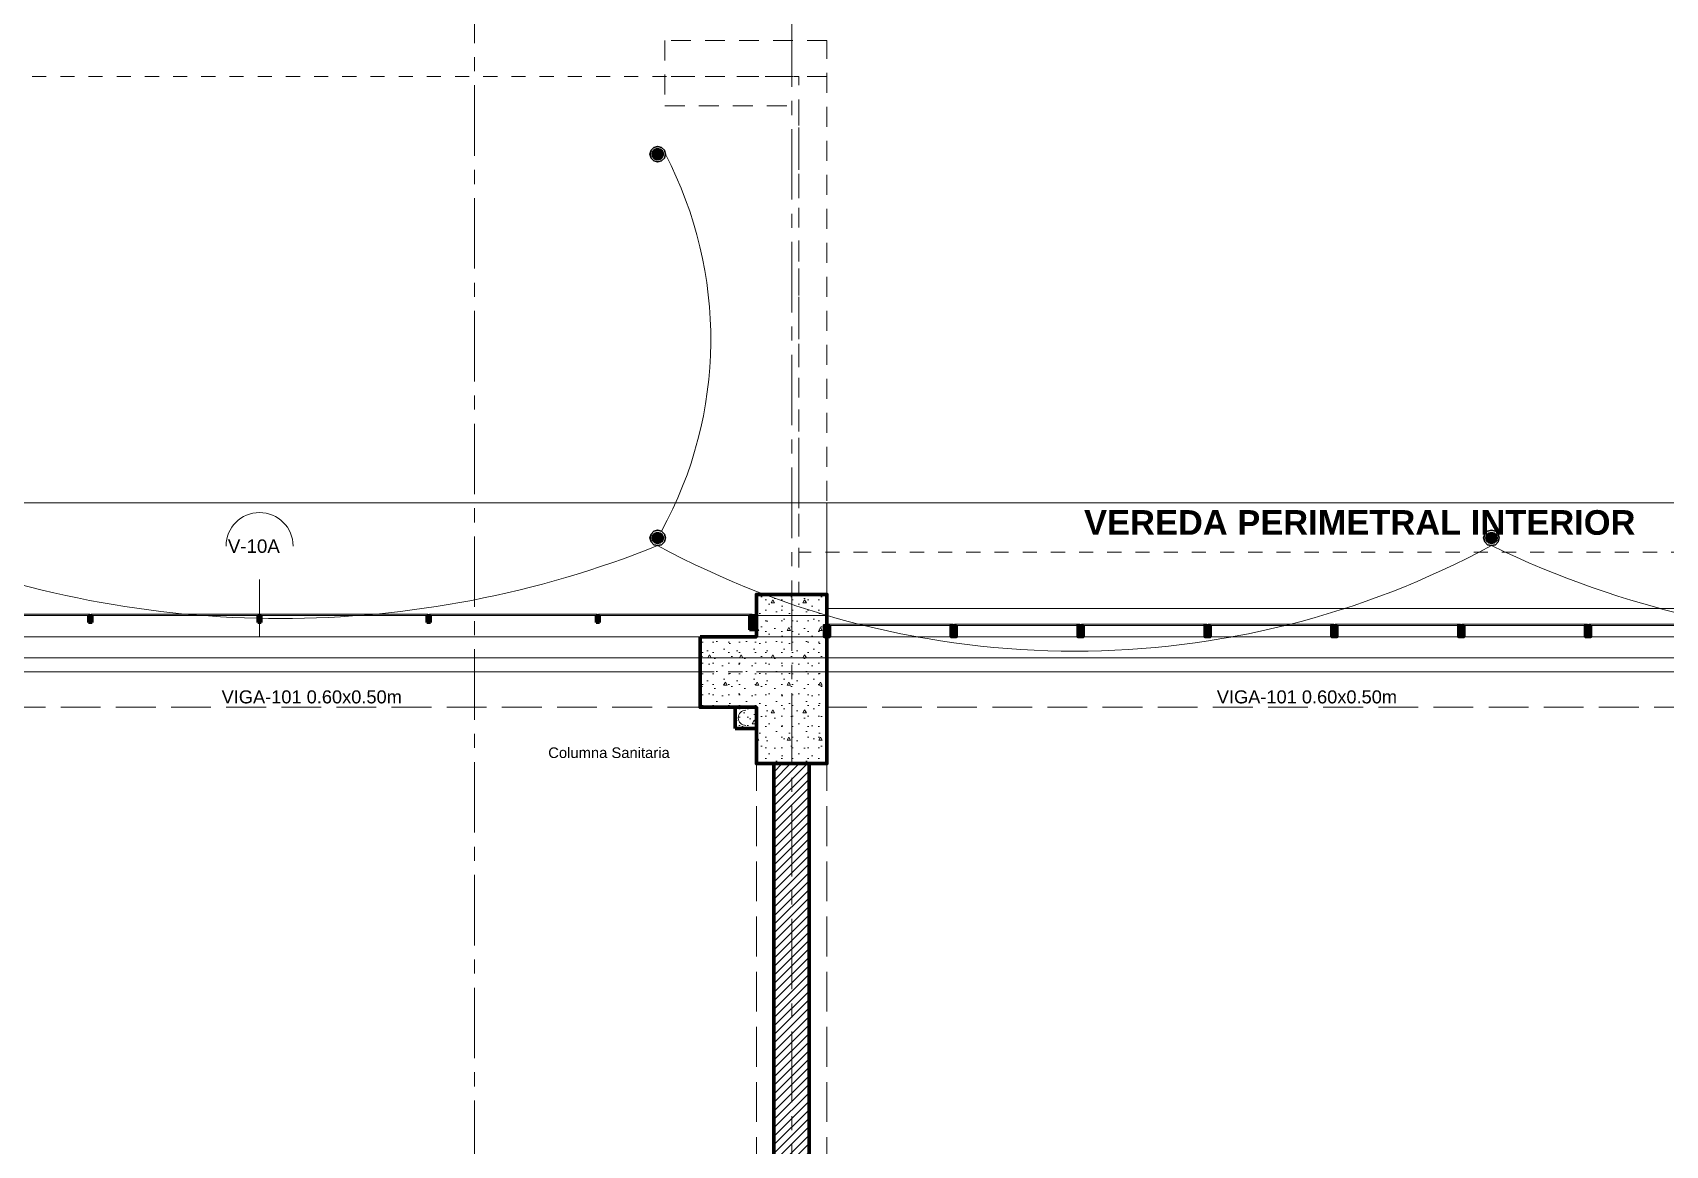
# Model space of a CAD drawing. Header units: inches. Extents: x 2704.1 to 2801.6, y 2415.6 to 2497.
# Drawn here: x 2730.79 to 2742.37, y 2461.68 to 2469.57 of the extents above; entities that cross this region are included whole.
import ezdxf
from ezdxf.lldxf.tags import DXFTag

# ---------------------------------------------------------------- set-up
doc = ezdxf.new("R2010")
doc.units = ezdxf.units.IN
doc.set_wipeout_variables(frame=1)
for name, pattern in [('Hidden Line', [0.391222, 0.282222, -0.109]), ('Línea Oculta', [0.195611, 0.141111, -0.0545]), ('Punto & Raya', [0.65, 0.5, -0.075, 0, -0.075]), ('Rayas', [0.1, 0.05, -0.05]), ('Wipeout_Contour', [1, 0, -1])]:
    doc.linetypes.add(name, pattern=pattern)
doc.layers.add('.', color=10, linetype='Continuous', lineweight=0)
doc.layers.add('ALUMBRADO_PVC', color=6, linetype='PVC1', lineweight=30)
for name, color, linetype in [('02 _ ARQ _ ALB _ Ejes Generales', 7, 'Continuous'), ('02 _ ARQ _ ZON _ Espacio.3D', 7, 'Continuous'), ('08 _ STR _ EXT _ 06 Columnas', 7, 'Continuous'), ('08 _ STR _ EXT _ 06 Elementos de Fachada', 7, 'Continuous'), ('08 _ STR _ EXT _ 07 Losa Aligerada', 7, 'Continuous'), ('08 _ STR _ EXT _ 08 Placas Inclinadas', 7, 'Continuous'), ('08 _ STR _ EXT _ 09 Vigas', 7, 'Continuous'), ('08 _ STR _ EXT _ Estacionamiento-Pavimento', 7, 'Continuous'), ('Acabado - Muros', 7, 'Continuous'), ('ESQUEMAS', 7, 'Continuous'), ('Estructura - 03 LOSA', 7, 'Continuous'), ('Estructura - 04 MURO', 7, 'Continuous'), ('Estructura - Carga', 7, 'Continuous'), ('Marcador - Secciones', 251, 'Continuous'), ('MEP - HVAC', 7, 'Continuous'), ('Notas - Etiquetas', 251, 'Continuous'), ('Notas - Textos', 7, 'Continuous')]:
    doc.layers.add(name, color=color, linetype=linetype)
doc.layers.add('DLX_TERR_LUM', color=7, linetype='Continuous', true_color=0x92fcfc)
doc.styles.add('Estilo_Generado_1', font='swisseb.ttf')
doc.styles.add('Estilo_Generado_4', font='swisse.ttf')
doc.styles.add('{18b73a54-fa43-428c-adcb-c1c7bbdf2c84}', font='Simplex.shx')
tags = doc.linetypes.add('PVC1', pattern='A,1,-0.19772,["PVC",{18b73a54-fa43-428c-adcb-c1c7bbdf2c84},S=0.13,R=0,X=0,Y=-0.061851],-0.507647', length=1.705367).pattern_tags.tags
tags[6] = DXFTag(74, 10)
pattern_1 = [(45, (2712.85563, 2425.385773), (-0.03005204, 0.03005204), [])]

# ---------------------------------------------------------------- blocks, each defined once
blk = doc.blocks.new('luminaria exterior')
at = {"layer": '.'}
h = blk.add_hatch(dxfattribs=at)
h.set_pattern_fill('TRIANG', color=4, scale=0.005)
h.set_pattern_definition([(60, (0, 0), (-0.000937499998, 0.00162379763), [0.0009375, -0.0009375]), (120, (0, 0), (-0.001874999998, 1e-12), [0.0009375, -0.0009375]), (0, (-0.0004687, 0.0008119), (0.0009375, 0.00162379763), [0.0009375, -0.0009375])])
edge = h.paths.add_edge_path()
edge.add_arc((123.553, 16.657), 0.0381, 0, 360)
h = blk.add_hatch(dxfattribs=at)
h.set_pattern_fill('TRANS', color=4)
h.set_pattern_definition([(0, (0, 0), (0, 0.25), []), (0, (0, 0.125), (0, 0.25), [0.125, -0.125])])
h.paths.add_polyline_path([(123.525, 16.657, 1), (123.58, 16.657, 1)])
at = {"color": 3}
blk.add_circle((123.553, 16.657), 0.0395, dxfattribs=at)
at = {"layer": 'DLX_TERR_LUM', "color": 3}
for points in [[(123.505, 16.684, 0), (123.497, 16.657, 0)], [(123.497, 16.657, 0), (123.505, 16.684, 0)], [(123.498, 16.657, 0), (123.505, 16.684, 0)], [(123.505, 16.684, 0), (123.498, 16.657, 0)], [(123.525, 16.704, 0), (123.505, 16.684, 0)], [(123.505, 16.684, 0), (123.525, 16.704, 0)], [(123.505, 16.684, 0), (123.525, 16.704, 0)], [(123.525, 16.704, 0), (123.505, 16.684, 0)], [(123.505, 16.684, 0), (123.505, 16.684, 0)], [(123.505, 16.684, 0), (123.505, 16.684, 0)], [(123.533, 16.691, 0), (123.518, 16.676, 0)], [(123.518, 16.676, 0), (123.533, 16.691, 0)], [(123.552, 16.712, 0), (123.525, 16.704, 0)], [(123.525, 16.704, 0), (123.553, 16.712, 0)], [(123.525, 16.704, 0), (123.552, 16.712, 0)], [(123.553, 16.712, 0), (123.525, 16.704, 0)], [(123.525, 16.704, 0), (123.525, 16.704, 0)], [(123.525, 16.704, 0), (123.525, 16.704, 0)], [(123.552, 16.696, 0), (123.533, 16.691, 0)], [(123.533, 16.691, 0), (123.552, 16.696, 0)], [(123.58, 16.704, 0), (123.552, 16.712, 0)], [(123.552, 16.712, 0), (123.58, 16.704, 0)], [(123.572, 16.691, 0), (123.552, 16.696, 0)], [(123.552, 16.696, 0), (123.572, 16.691, 0)], [(123.553, 16.712, 0), (123.58, 16.704, 0)], [(123.58, 16.704, 0), (123.553, 16.712, 0)], [(123.572, 16.691, 0), (123.587, 16.676, 0)], [(123.6, 16.684, 0), (123.58, 16.704, 0)], [(123.58, 16.704, 0), (123.6, 16.684, 0)], [(123.58, 16.704, 0), (123.6, 16.684, 0)], [(123.6, 16.684, 0), (123.58, 16.704, 0)], [(123.607, 16.657, 0), (123.6, 16.684, 0)], [(123.6, 16.684, 0), (123.608, 16.657, 0)], [(123.6, 16.684, 0), (123.607, 16.657, 0)], [(123.608, 16.657, 0), (123.6, 16.684, 0)], [(123.497, 16.657, 0), (123.498, 16.657, 0)], [(123.497, 16.657, 0), (123.505, 16.629, 0)], [(123.498, 16.657, 0), (123.497, 16.657, 0)], [(123.505, 16.629, 0), (123.497, 16.657, 0)], [(123.505, 16.629, 0), (123.498, 16.657, 0)], [(123.498, 16.657, 0), (123.505, 16.629, 0)], [(123.505, 16.629, 0), (123.525, 16.609, 0)], [(123.525, 16.609, 0), (123.505, 16.629, 0)], [(123.525, 16.609, 0), (123.505, 16.629, 0)], [(123.505, 16.629, 0), (123.525, 16.609, 0)], [(123.518, 16.676, 0), (123.513, 16.657, 0)], [(123.513, 16.657, 0), (123.518, 16.676, 0)], [(123.513, 16.657, 0), (123.518, 16.637, 0)], [(123.518, 16.637, 0), (123.513, 16.657, 0)], [(123.518, 16.637, 0), (123.533, 16.622, 0)], [(123.533, 16.622, 0), (123.518, 16.637, 0)], [(123.525, 16.609, 0), (123.552, 16.602, 0)], [(123.553, 16.602, 0), (123.525, 16.609, 0)], [(123.525, 16.609, 0), (123.525, 16.609, 0)], [(123.525, 16.609, 0), (123.525, 16.609, 0)], [(123.552, 16.602, 0), (123.525, 16.609, 0)], [(123.525, 16.609, 0), (123.553, 16.602, 0)], [(123.533, 16.622, 0), (123.552, 16.617, 0)], [(123.552, 16.617, 0), (123.533, 16.622, 0)], [(123.552, 16.617, 0), (123.572, 16.622, 0)], [(123.572, 16.622, 0), (123.552, 16.617, 0)], [(123.552, 16.602, 0), (123.58, 16.609, 0)], [(123.58, 16.609, 0), (123.552, 16.602, 0)], [(123.58, 16.609, 0), (123.553, 16.602, 0)], [(123.553, 16.602, 0), (123.58, 16.609, 0)], [(123.572, 16.622, 0), (123.587, 16.637, 0)], [(123.587, 16.637, 0), (123.572, 16.622, 0)], [(123.58, 16.609, 0), (123.6, 16.629, 0)], [(123.6, 16.629, 0), (123.58, 16.609, 0)], [(123.6, 16.629, 0), (123.58, 16.609, 0)], [(123.58, 16.609, 0), (123.6, 16.629, 0)], [(123.58, 16.609, 0), (123.58, 16.609, 0)], [(123.58, 16.609, 0), (123.58, 16.609, 0)], [(123.592, 16.657, 0), (123.587, 16.676, 0)], [(123.587, 16.676, 0), (123.592, 16.657, 0)], [(123.587, 16.637, 0), (123.592, 16.657, 0)], [(123.592, 16.657, 0), (123.587, 16.637, 0)], [(123.6, 16.629, 0), (123.607, 16.657, 0)], [(123.608, 16.657, 0), (123.6, 16.629, 0)], [(123.607, 16.657, 0), (123.6, 16.629, 0)], [(123.6, 16.629, 0), (123.608, 16.657, 0)], [(123.607, 16.657, 0), (123.608, 16.657, 0)], [(123.608, 16.657, 0), (123.607, 16.657, 0)]]:
    blk.add_polyline3d(points, dxfattribs=at)
at = {"layer": 'DLX_TERR_LUM'}
for points in [[(123.552, 16.712, 0), (123.553, 16.712, 0)], [(123.553, 16.712, 0), (123.552, 16.712, 0)], [(123.587, 16.676, 0), (123.572, 16.691, 0)], [(123.58, 16.704, 0), (123.58, 16.704, 0)], [(123.58, 16.704, 0), (123.58, 16.704, 0)], [(123.6, 16.684, 0), (123.6, 16.684, 0)], [(123.6, 16.684, 0), (123.6, 16.684, 0)], [(123.505, 16.629, 0), (123.505, 16.629, 0)], [(123.505, 16.629, 0), (123.505, 16.629, 0)], [(123.552, 16.602, 0), (123.553, 16.602, 0)], [(123.553, 16.602, 0), (123.552, 16.602, 0)], [(123.6, 16.629, 0), (123.6, 16.629, 0)], [(123.6, 16.629, 0), (123.6, 16.629, 0)]]:
    blk.add_polyline3d(points, dxfattribs=at)

msp = doc.modelspace()

# ---------------------------------------------------------------- hatches: boundary and pattern name
at = {"layer": 'Estructura - Carga', "linetype": 'Continuous', "lineweight": 13}
h = msp.add_hatch(dxfattribs=at)
h.set_pattern_fill('HORMIGÓN_ARMADO_0002', color=251, style=0, pattern_type=2)
h.set_pattern_definition([(0, (2712.85563, 2425.38577), (0, 0.3117692), [0.03, -0.15]), (0, (2712.94563, 2425.54166), (0, 0.3117692), [0.03, -0.15]), (60, (2712.85563, 2425.38577), (-0.27, 0.1558846), [0.03, -0.15]), (60, (2713.03563, 2425.38577), (-0.27, 0.1558846), [0.03, -0.15]), (120, (2712.88563, 2425.38577), (0.27, 0.1558846), [0.03, -0.15]), (120, (2713.06563, 2425.38577), (0.27, 0.1558846), [0.03, -0.15]), (0, (2712.85563, 2425.41577), (0, 0.06), [0, -0.06, 0, -0.09]), (45, (2712.88563, 2425.41577), (-0.04242641, 0.04242641), [0, -0.045, 0, -0.075])])
h.paths.add_polyline_path([(2735.776, 2464.636), (2735.926, 2464.636), (2735.926, 2464.786), (2735.776, 2464.786)])

# ---------------------------------------------------------------- linework, layer by layer
at = {"layer": '02 _ ARQ _ ZON _ Espacio.3D', "color": 254, "linetype": 'Continuous', "lineweight": 0, "flags": 128}
msp.add_lwpolyline([(2756.526, 2465.036), (2750.626, 2465.036), (2750.626, 2464.786), (2750.426, 2464.786), (2750.426, 2464.386), (2749.926, 2464.386), (2749.926, 2464.786), (2749.726, 2464.786), (2749.726, 2465.036), (2743.826, 2465.036), (2743.826, 2464.786), (2743.426, 2464.786), (2743.426, 2464.386), (2742.926, 2464.386), (2742.926, 2465.036), (2736.426, 2465.036), (2736.426, 2464.386), (2736.299, 2464.386), (2736.299, 2456.186), (2736.426, 2456.186), (2736.426, 2455.586), (2736.826, 2455.586), (2736.826, 2455.086), (2721.926, 2455.086)], dxfattribs=at)
msp.add_lwpolyline([(2729.426, 2464.786), (2729.426, 2464.386), (2729.426, 2456.386), (2729.426, 2455.586), (2729.826, 2455.586), (2729.826, 2455.136), (2735.926, 2455.136), (2735.926, 2456.186), (2736.051, 2456.186), (2736.051, 2464.386), (2735.926, 2464.386), (2735.926, 2464.786), (2735.526, 2464.786), (2735.526, 2465.036), (2729.826, 2465.036), (2729.826, 2464.786)], close=True, dxfattribs=at)
at = {"layer": '08 _ STR _ EXT _ 07 Losa Aligerada', "color": 254, "linetype": 'Rayas', "lineweight": 18, "flags": 128}
msp.add_lwpolyline([(2721.026, 2453.325), (2720.526, 2453.325), (2720.526, 2431.186), (2738.091, 2431.186), (2738.091, 2432.586), (2743.287, 2432.586), (2743.287, 2431.386), (2749.926, 2431.386), (2749.926, 2428.761), (2757.426, 2428.761), (2757.426, 2431.436), (2765.176, 2431.436), (2765.176, 2440.386), (2764.426, 2440.386), (2764.426, 2443.486), (2764.426, 2443.486), (2764.426, 2445.736), (2759.526, 2445.736), (2759.526, 2447.736), (2759.526, 2447.986), (2759.526, 2449.886), (2759.526, 2450.136), (2759.526, 2452.136), (2764.426, 2452.136), (2764.426, 2455.086), (2764.426, 2455.086), (2764.426, 2460.586), (2765.376, 2460.586), (2765.376, 2466.486), (2751.811, 2466.486), (2751.811, 2466.186), (2746.903, 2466.186), (2746.903, 2465.886), (2736.226, 2465.886), (2736.226, 2469.259), (2729.126, 2469.259), (2729.126, 2465.286), (2723.976, 2465.286), (2723.976, 2466.336), (2720.876, 2466.336), (2720.876, 2463.086), (2721.926, 2463.086), (2721.926, 2459.286), (2721.026, 2459.286)], close=True, dxfattribs=at)
at = {"layer": '08 _ STR _ EXT _ 07 Losa Aligerada', "color": 254, "linetype": 'Continuous', "lineweight": 18, "flags": 128}
msp.add_lwpolyline([(2721.926, 2432.586), (2764.426, 2432.586), (2764.426, 2465.286), (2721.926, 2465.286)], dxfattribs=at)
at = {"layer": '08 _ STR _ EXT _ 08 Placas Inclinadas', "color": 251, "linetype": 'Línea Oculta', "lineweight": 13}
for p, q in [((2735.276, 2469.514), (2735.276, 2469.052)), ((2736.426, 2469.259), (2735.276, 2469.259))]:
    msp.add_line(p, q, dxfattribs=at)
at = {"layer": '08 _ STR _ EXT _ 08 Placas Inclinadas', "color": 251, "linetype": 'Línea Oculta', "lineweight": 13, "flags": 128}
for points in [[(2736.426, 2469.514), (2735.276, 2469.514)], [(2735.276, 2469.052), (2736.226, 2469.052)], [(2736.226, 2469.052), (2736.226, 2465.586)]]:
    msp.add_lwpolyline(points, dxfattribs=at)
at = {"layer": '08 _ STR _ EXT _ 09 Vigas', "color": 251, "linetype": 'Hidden Line', "lineweight": 13}
for p, q in [((2729.426, 2464.786), (2735.926, 2464.786)), ((2735.926, 2455.586), (2735.926, 2464.786)), ((2736.426, 2455.586), (2736.426, 2464.786)), ((2736.426, 2464.786), (2742.926, 2464.786))]:
    msp.add_line(p, q, dxfattribs=at)
at = {"layer": 'ALUMBRADO_PVC', "linetype": 'PVC1', "lineweight": 15, "ltscale": 0.2}
msp.add_arc((2732.773, 2467.397), 2.829, 331.2096, 27.598, dxfattribs=at)
at = {"layer": 'Estructura - 03 LOSA', "color": 7, "linetype": 'Continuous', "lineweight": 18, "flags": 128}
msp.add_lwpolyline([(2765.776, 2466.236), (2715.026, 2466.236)], dxfattribs=at)
at = {"layer": 'Estructura - Carga', "color": 7, "linetype": 'Continuous', "lineweight": 80, "flags": 128}
msp.add_lwpolyline([(2735.776, 2464.636), (2735.926, 2464.636), (2735.926, 2464.786), (2735.776, 2464.786)], close=True, dxfattribs=at)
at = {"layer": 'MEP - HVAC', "color": 7, "linetype": 'Continuous', "lineweight": 13, "flags": 128}
msp.add_lwpolyline([(2735.851, 2464.765, 1), (2735.851, 2464.657, 1)], format="xyb", dxfattribs=at)
at = {"layer": 'Notas - Etiquetas', "color": 144, "linetype": 'Continuous', "lineweight": 13, "flags": 128}
msp.add_lwpolyline([(2732.639, 2465.929, 1), (2732.163, 2465.929, 1)], format="xyb", dxfattribs=at)

# ---------------------------------------------------------------- block references
for p in [(2611.673, 2452.052), (2611.673, 2449.33), (2611.673, 2449.33), (2617.588, 2449.33)]:
    msp.add_blockref('luminaria exterior', p)

# ---------------------------------------------------------------- texts
at = {"layer": 'Notas - Etiquetas', "color": 8, "lineweight": 35, "insert": (2732.176, 2465.976), "char_height": 0.095, "attachment_point": 1, "style": 'Estilo_Generado_4'}
msp.add_mtext('\\A1;{\\pqj;\\pt0,46;\\fSwis721 Ex BT|b0|i0|c0|p34;V-10A\\fSwis721 Ex BT|b0|i0|c0|p34;\\A1{\\H.66x;\\S^  ;}\\fSwis721 Ex BT|b0|i0|c0|p34;\\fSwis721 Ex BT|b0|i0|c0|p34;\\A1{\\H.66x;\\S^  ;}\\fSwis721 Ex BT|b0|i0|c0|p34; \\fSwis721 Ex BT|b0|i0|c0|p34;\\fSwis721 Ex BT|b0|i0|c0|p34;\\fSwis721 Ex BT|b0|i0|c0|p34;\\fSwis721 Ex BT|b0|i0|c0|p34;\\fSwis721 Ex BT|b0|i0|c0|p34;\\fSwis721 Ex BT|b0|i0|c0|p34;\\fSwis721 Ex BT|b0|i0|c0|p34;\\fSwis721 Ex BT|b0|i0|c0|p34;\\fSwis721 Ex BT|b0|i0|c0|p34;\\fSwis721 Ex BT|b0|i0|c0|p34;\\fSwis721 Ex BT|b0|i0|c0|p34;\\fSwis721 Ex BT|b0|i0|c0|p34;\\fSwis721 Ex BT|b0|i0|c0|p34;\\fSwis721 Ex BT|b0|i0|c0|p34;\\fSwis721 Ex BT|b0|i0|c0|p34;\\fSwis721 Ex BT|b0|i0|c0|p34;\\fSwis721 Ex BT|b0|i0|c0|p34;\\fSwis721 Ex BT|b0|i0|c0|p34;\\fSwis721 Ex BT|b0|i0|c0|p34;\\fSwis721 Ex BT|b0|i0|c0|p34;\\fSwis721 Ex BT|b0|i0|c0|p34;\\fSwis721 Ex BT|b0|i0|c0|p34;\\fSwis721 Ex BT|b0|i0|c0|p34;\\fSwis721 Ex BT|b0|i0|c0|p34;\\fSwis721 Ex BT|b0|i0|c0|p34;\\fSwis721 Ex BT|b0|i0|c0|p34;\\fSwis721 Ex BT|b0|i0|c0|p34;\\fSwis721 Ex BT|b0|i0|c0|p34;\\fSwis721 Ex BT|b0|i0|c0|p34;\\fSwis721 Ex BT|b0|i0|c0|p34;\\fSwis721 Ex BT|b0|i0|c0|p34;\\fSwis721 Ex BT|b0|i0|c0|p34;\\fSwis721 Ex BT|b0|i0|c0|p34;\\fSwis721 Ex BT|b0|i0|c0|p34;\\fSwis721 Ex BT|b0|i0|c0|p34;\\fSwis721 Ex BT|b0|i0|c0|p34;\\fSwis721 Ex BT|b0|i0|c0|p34;\\fSwis721 Ex BT|b0|i0|c0|p34;\\fSwis721 Ex BT|b0|i0|c0|p34;\\fSwis721 Ex BT|b0|i0|c0|p34;\\fSwis721 Ex BT|b0|i0|c0|p34;\\fSwis721 Ex BT|b0|i0|c0|p34;\\fSwis721 Ex BT|b0|i0|c0|p34;}', dxfattribs=at)
at = {"layer": 'Notas - Etiquetas', "color": 8, "linetype": 'Continuous', "lineweight": 13, "char_height": 0.0925, "attachment_point": 7, "style": 'Estilo_Generado_4'}
for insert in [(2732.132, 2464.812), (2739.192, 2464.812)]:
    msp.add_mtext('\\A1;{\\pql;\\fSwis721 Ex BT|b0|i0|c0|p34;VIGA-101\\fSwis721 Ex BT|b0|i0|c0|p34; \\fSwis721 Ex BT|b0|i0|c0|p34;0.60\\fSwis721 Ex BT|b0|i0|c0|p34;x\\fSwis721 Ex BT|b0|i0|c0|p34;0.50\\fSwis721 Ex BT|b0|i0|c0|p34;m}', dxfattribs=dict(at, insert=insert))
at = {"layer": 'Notas - Etiquetas', "color": 8, "linetype": 'Continuous', "lineweight": 35, "insert": (2734.449, 2464.463), "char_height": 0.075, "attachment_point": 4, "style": 'Estilo_Generado_4'}
msp.add_mtext('\\A1;{\\pql;\\fSwis721 Ex BT|b0|i0|c0|p34;Columna Sanitaria}', dxfattribs=at)
at = {"layer": 'Notas - Textos', "color": 251, "linetype": 'Continuous', "lineweight": 13, "insert": (2740.206, 2466.184), "char_height": 0.175, "attachment_point": 2, "style": 'Estilo_Generado_1'}
msp.add_mtext('\\A1;{\\pqc;\\fSwis721 Ex BT|b1|i0|c0|p34;VEREDA PERIMETRAL\\fSwis721 Ex BT|b1|i0|c0|p34; INTERIOR}', dxfattribs=at)

# ---------------------------------------------------------------- next in the draw order: wipeouts: each hides what was drawn before it
at = {"color": 254, "linetype": 'Wipeout_Contour', "lineweight": 0, "ltscale": 269.279262}
msp.add_wipeout([(2729.426, 2465.286), (2735.526, 2465.286), (2735.526, 2465.286), (2735.926, 2465.286), (2735.926, 2465.436), (2729.426, 2465.436)], dxfattribs=at).dxf.layer = 'Estructura - 04 MURO'

# ---------------------------------------------------------------- next in the draw order: hatches: boundary and pattern name
at = {"layer": 'Acabado - Muros', "linetype": 'Continuous', "lineweight": 9}
for points in [[(2731.196, 2465.446), (2730.006, 2465.446), (2730.006, 2465.436), (2731.196, 2465.436)], [(2732.396, 2465.446), (2731.206, 2465.446), (2731.206, 2465.436), (2732.396, 2465.436)], [(2733.596, 2465.446), (2732.406, 2465.446), (2732.406, 2465.436), (2733.596, 2465.436)], [(2734.796, 2465.446), (2733.606, 2465.446), (2733.606, 2465.436), (2734.796, 2465.436)], [(2735.896, 2465.446), (2734.806, 2465.446), (2734.806, 2465.436), (2735.896, 2465.436)]]:
    msp.add_hatch(color=250, dxfattribs=at).paths.add_polyline_path(points)
at = {"layer": 'Acabado - Muros', "linetype": 'Continuous', "lineweight": 0}
for points in [[(2731.213, 2465.386), (2731.213, 2465.436), (2731.188, 2465.436), (2731.188, 2465.386)], [(2732.413, 2465.386), (2732.413, 2465.436), (2732.388, 2465.436), (2732.388, 2465.386)], [(2733.613, 2465.386), (2733.613, 2465.436), (2733.588, 2465.436), (2733.588, 2465.386)], [(2734.813, 2465.386), (2734.813, 2465.436), (2734.788, 2465.436), (2734.788, 2465.386)], [(2735.876, 2465.336), (2735.926, 2465.336), (2735.926, 2465.436), (2735.876, 2465.436)]]:
    msp.add_hatch(color=254, dxfattribs=at).paths.add_polyline_path(points)

# ---------------------------------------------------------------- next in the draw order: linework, layer by layer
at = {"layer": '08 _ STR _ EXT _ Estacionamiento-Pavimento', "color": 7, "linetype": 'Continuous', "lineweight": 18, "flags": 128}
msp.add_lwpolyline([(2721.926, 2466.236), (2765.776, 2466.236), (2765.776, 2426.886), (2782.626, 2426.886), (2782.626, 2472.17), (2769.076, 2472.323), (2769.076, 2476.236), (2721.926, 2476.236)], close=True, dxfattribs=at)
at = {"layer": 'Acabado - Muros', "color": 7, "linetype": 'Continuous', "lineweight": 60}
for p, q in [((2731.213, 2465.436), (2731.188, 2465.436)), ((2731.188, 2465.436), (2731.188, 2465.386)), ((2731.213, 2465.386), (2731.188, 2465.386)), ((2731.213, 2465.436), (2731.213, 2465.386)), ((2732.413, 2465.436), (2732.388, 2465.436)), ((2732.388, 2465.436), (2732.388, 2465.386)), ((2732.413, 2465.386), (2732.388, 2465.386)), ((2732.413, 2465.436), (2732.413, 2465.386)), ((2733.613, 2465.436), (2733.588, 2465.436)), ((2733.588, 2465.436), (2733.588, 2465.386)), ((2733.613, 2465.386), (2733.588, 2465.386)), ((2733.613, 2465.436), (2733.613, 2465.386)), ((2734.813, 2465.436), (2734.788, 2465.436)), ((2734.788, 2465.436), (2734.788, 2465.386)), ((2734.813, 2465.386), (2734.788, 2465.386)), ((2734.813, 2465.436), (2734.813, 2465.386)), ((2735.876, 2465.436), (2735.876, 2465.336)), ((2735.926, 2465.436), (2735.876, 2465.436)), ((2735.926, 2465.436), (2735.926, 2465.336)), ((2735.926, 2465.336), (2735.876, 2465.336))]:
    msp.add_line(p, q, dxfattribs=at)
at = {"layer": 'Acabado - Muros', "color": 7, "linetype": 'Continuous', "lineweight": 13, "flags": 128}
for points in [[(2731.196, 2465.446), (2731.196, 2465.436), (2730.006, 2465.436), (2730.006, 2465.446)], [(2732.396, 2465.446), (2732.396, 2465.436), (2731.206, 2465.436), (2731.206, 2465.446)], [(2733.596, 2465.446), (2733.596, 2465.436), (2732.406, 2465.436), (2732.406, 2465.446)], [(2734.796, 2465.446), (2734.796, 2465.436), (2733.606, 2465.436), (2733.606, 2465.446)], [(2735.896, 2465.446), (2735.896, 2465.436), (2734.806, 2465.436), (2734.806, 2465.446)]]:
    msp.add_lwpolyline(points, close=True, dxfattribs=at)
at = {"layer": 'ALUMBRADO_PVC', "linetype": 'PVC1', "lineweight": 15, "ltscale": 0.2}
msp.add_arc((2732.55, 2472.594), 7.179, 248.1226, 291.8774, dxfattribs=at)
at = {"layer": 'Estructura - 03 LOSA', "color": 7, "linetype": 'Continuous', "lineweight": 18, "flags": 128}
msp.add_lwpolyline([(2719.126, 2466.236), (2719.126, 2455.992), (2720.956, 2455.992), (2720.956, 2459.356), (2721.776, 2459.356), (2721.776, 2465.436), (2736.426, 2465.436), (2736.426, 2466.236)], dxfattribs=at)
at = {"layer": 'Estructura - 04 MURO', "color": 7, "linetype": 'Continuous', "lineweight": 13, "flags": 128}
for points in [[(2735.926, 2465.436), (2729.426, 2465.436)], [(2729.426, 2465.286), (2735.526, 2465.286)]]:
    msp.add_lwpolyline(points, dxfattribs=at)
at = {"layer": 'Marcador - Secciones', "color": 251, "linetype": 'Punto & Raya', "lineweight": 13}
msp.add_line((2733.926, 2471.597), (2733.926, 2426.274), dxfattribs=at)
at = {"layer": 'Notas - Etiquetas', "color": 144, "linetype": 'Continuous', "lineweight": 13}
msp.add_line((2732.401, 2465.291), (2732.401, 2465.691), dxfattribs=at)

# ---------------------------------------------------------------- next in the draw order: wipeouts: each hides what was drawn before it
at = {"color": 254, "linetype": 'Wipeout_Contour', "lineweight": 0, "ltscale": 745.804662}
msp.add_wipeout([(2736.426, 2465.486), (2736.426, 2465.036), (2742.926, 2465.036), (2742.926, 2465.286), (2743.826, 2465.286), (2743.826, 2465.036), (2749.726, 2465.036), (2749.726, 2465.286), (2750.626, 2465.286), (2750.626, 2465.036), (2756.526, 2465.036), (2756.526, 2465.286), (2756.637, 2465.286), (2756.726, 2465.486)], dxfattribs=at).dxf.layer = '08 _ STR _ EXT _ 06 Elementos de Fachada'
at = {"color": 254, "linetype": 'Wipeout_Contour', "lineweight": 0, "ltscale": 168.062022}
msp.add_wipeout([(2736.049, 2456.186), (2736.299, 2456.186), (2736.299, 2464.386), (2736.049, 2464.386)], dxfattribs=at).dxf.layer = 'Estructura - 04 MURO'

# ---------------------------------------------------------------- next in the draw order: hatches: boundary and pattern name
at = {"linetype": 'Continuous', "lineweight": 5, "true_color": 0x636466}
h = msp.add_hatch(dxfattribs=at)
h.set_pattern_fill('LADRILLO_COMÚN_0002', color=251, style=0, pattern_type=2)
h.set_pattern_definition(pattern_1)
h.paths.add_polyline_path([(2736.426, 2465.286), (2736.426, 2465.286), (2736.426, 2465.486), (2736.426, 2465.486)])
at = {"layer": 'Estructura - 04 MURO', "linetype": 'Continuous', "lineweight": 5}
h = msp.add_hatch(dxfattribs=at)
h.set_pattern_fill('LADRILLO_COMÚN_0002', color=252, style=0, pattern_type=2)
h.set_pattern_definition(pattern_1)
h.paths.add_polyline_path([(2736.049, 2456.186), (2736.299, 2456.186), (2736.299, 2464.386), (2736.049, 2464.386)])

# ---------------------------------------------------------------- next in the draw order: linework, layer by layer
at = {"color": 7, "linetype": 'Continuous', "lineweight": 80, "flags": 128}
for points in [[(2736.426, 2465.286), (2736.426, 2465.486)], [(2736.426, 2465.286), (2736.426, 2465.286)]]:
    msp.add_lwpolyline(points, dxfattribs=at)
at = {"color": 251, "linetype": 'Línea Oculta', "lineweight": 13, "flags": 128}
for points in [[(2736.406, 2465.366), (2756.546, 2465.366)], [(2736.431, 2465.376), (2737.321, 2465.376)], [(2736.431, 2465.376), (2736.431, 2465.366)], [(2737.321, 2465.376), (2737.321, 2465.366)], [(2737.331, 2465.376), (2738.221, 2465.376)], [(2737.331, 2465.376), (2737.331, 2465.366)], [(2738.221, 2465.376), (2738.221, 2465.366)], [(2738.231, 2465.376), (2739.121, 2465.376)], [(2738.231, 2465.376), (2738.231, 2465.366)], [(2739.121, 2465.376), (2739.121, 2465.366)], [(2739.131, 2465.376), (2740.021, 2465.376)], [(2739.131, 2465.376), (2739.131, 2465.366)], [(2740.021, 2465.376), (2740.021, 2465.366)], [(2740.031, 2465.376), (2740.921, 2465.376)], [(2740.031, 2465.376), (2740.031, 2465.366)], [(2740.921, 2465.376), (2740.921, 2465.366)], [(2740.931, 2465.376), (2741.821, 2465.376)], [(2740.931, 2465.376), (2740.931, 2465.366)], [(2741.821, 2465.376), (2741.821, 2465.366)], [(2741.831, 2465.376), (2742.721, 2465.376)], [(2741.831, 2465.376), (2741.831, 2465.366)]]:
    msp.add_lwpolyline(points, dxfattribs=at)
at = {"color": 7, "linetype": 'Continuous', "lineweight": 13, "flags": 128}
for points in [[(2736.431, 2465.376), (2736.431, 2465.366), (2737.321, 2465.366), (2737.321, 2465.376)], [(2737.331, 2465.376), (2737.331, 2465.366), (2738.221, 2465.366), (2738.221, 2465.376)], [(2738.231, 2465.376), (2738.231, 2465.366), (2739.121, 2465.366), (2739.121, 2465.376)], [(2739.131, 2465.376), (2739.131, 2465.366), (2740.021, 2465.366), (2740.021, 2465.376)], [(2740.031, 2465.376), (2740.031, 2465.366), (2740.921, 2465.366), (2740.921, 2465.376)], [(2740.931, 2465.376), (2740.931, 2465.366), (2741.821, 2465.366), (2741.821, 2465.376)], [(2741.831, 2465.376), (2741.831, 2465.366), (2742.721, 2465.366), (2742.721, 2465.376)]]:
    msp.add_lwpolyline(points, close=True, dxfattribs=at)
at = {"layer": '02 _ ARQ _ ALB _ Ejes Generales', "color": 251, "linetype": 'Punto & Raya', "lineweight": 13}
msp.add_line((2736.176, 2471.286), (2736.176, 2427.436), dxfattribs=at)
at = {"layer": '08 _ STR _ EXT _ 06 Elementos de Fachada', "color": 7, "linetype": 'Continuous', "lineweight": 13, "flags": 128}
for points in [[(2756.726, 2465.486), (2736.426, 2465.486)], [(2736.426, 2465.486), (2736.426, 2465.036)], [(2736.426, 2465.036), (2742.926, 2465.036)]]:
    msp.add_lwpolyline(points, dxfattribs=at)
at = {"layer": 'Estructura - 04 MURO', "color": 7, "linetype": 'Continuous', "lineweight": 80, "flags": 128}
for points in [[(2736.049, 2464.386), (2736.049, 2456.186)], [(2736.299, 2464.386), (2736.049, 2464.386)], [(2736.299, 2456.186), (2736.299, 2464.386)]]:
    msp.add_lwpolyline(points, dxfattribs=at)

# ---------------------------------------------------------------- next in the draw order: wipeouts: each hides what was drawn before it
at = {"color": 254, "linetype": 'Wipeout_Contour', "lineweight": 0, "ltscale": 628.945722}
msp.add_wipeout([(2736.426, 2465.036), (2742.926, 2465.036), (2742.926, 2465.286), (2743.826, 2465.286), (2743.826, 2465.036), (2749.726, 2465.036), (2749.726, 2465.286), (2750.626, 2465.286), (2750.626, 2465.036), (2756.526, 2465.036), (2756.526, 2465.286), (2736.426, 2465.286)], dxfattribs=at).dxf.layer = 'Estructura - 04 MURO'

# ---------------------------------------------------------------- next in the draw order: hatches: boundary and pattern name
at = {"linetype": 'Continuous', "lineweight": 13, "true_color": 0x636466}
for points in [[(2736.446, 2465.366), (2736.406, 2465.366), (2736.406, 2465.286), (2736.446, 2465.286)], [(2737.346, 2465.366), (2737.306, 2465.366), (2737.306, 2465.286), (2737.346, 2465.286)], [(2738.246, 2465.366), (2738.206, 2465.366), (2738.206, 2465.286), (2738.246, 2465.286)], [(2739.146, 2465.366), (2739.106, 2465.366), (2739.106, 2465.286), (2739.146, 2465.286)], [(2740.046, 2465.366), (2740.006, 2465.366), (2740.006, 2465.286), (2740.046, 2465.286)], [(2740.946, 2465.366), (2740.906, 2465.366), (2740.906, 2465.286), (2740.946, 2465.286)], [(2741.846, 2465.366), (2741.806, 2465.366), (2741.806, 2465.286), (2741.846, 2465.286)]]:
    msp.add_hatch(color=251, dxfattribs=at).paths.add_polyline_path(points)
at = {"layer": '08 _ STR _ EXT _ 06 Columnas', "linetype": 'Continuous', "lineweight": 9}
h = msp.add_hatch(dxfattribs=at)
h.set_pattern_fill('HORMIGÓN_EN_MASA_0002', style=0, pattern_type=2)
h.set_pattern_definition([(0, (2712.85563, 2425.38577), (0, 0.3897114), [0.024375, -0.200625]), (0, (2712.96813, 2425.58063), (0, 0.3897114), [0.024375, -0.200625]), (60, (2712.85563, 2425.38577), (-0.3375, 0.1948557), [0.024375, -0.200625]), (60, (2713.08063, 2425.38577), (-0.3375, 0.1948557), [0.024375, -0.200625]), (120, (2712.88, 2425.38577), (0.3375, 0.1948557), [0.024375, -0.200625]), (120, (2713.105, 2425.38577), (0.3375, 0.1948557), [0.024375, -0.200625]), (0, (2712.85563, 2425.42327), (0, 0.075), [0, -0.075, 0, -0.1125]), (45, (2712.89313, 2425.42327), (-0.05303301, 0.05303301), [0, -0.05625, 0, -0.09375])])
h.paths.add_polyline_path([(2735.526, 2465.286), (2735.526, 2464.786), (2735.926, 2464.786), (2735.926, 2464.386), (2736.426, 2464.386), (2736.426, 2465.586), (2735.926, 2465.586), (2735.926, 2465.286)])

# ---------------------------------------------------------------- next in the draw order: linework, layer by layer
at = {"color": 251, "linetype": 'Línea Oculta', "lineweight": 13, "flags": 128}
for points in [[(2736.406, 2465.366), (2736.406, 2465.286)], [(2736.406, 2465.286), (2756.546, 2465.286)]]:
    msp.add_lwpolyline(points, dxfattribs=at)
at = {"color": 7, "linetype": 'Continuous', "lineweight": 60, "flags": 128}
for points in [[(2736.446, 2465.366), (2736.406, 2465.366), (2736.406, 2465.286), (2736.446, 2465.286)], [(2737.346, 2465.366), (2737.306, 2465.366), (2737.306, 2465.286), (2737.346, 2465.286)], [(2738.246, 2465.366), (2738.206, 2465.366), (2738.206, 2465.286), (2738.246, 2465.286)], [(2739.146, 2465.366), (2739.106, 2465.366), (2739.106, 2465.286), (2739.146, 2465.286)], [(2740.046, 2465.366), (2740.006, 2465.366), (2740.006, 2465.286), (2740.046, 2465.286)], [(2740.946, 2465.366), (2740.906, 2465.366), (2740.906, 2465.286), (2740.946, 2465.286)], [(2741.846, 2465.366), (2741.806, 2465.366), (2741.806, 2465.286), (2741.846, 2465.286)]]:
    msp.add_lwpolyline(points, close=True, dxfattribs=at)
at = {"layer": '02 _ ARQ _ ALB _ Ejes Generales', "color": 251, "linetype": 'Punto & Raya', "lineweight": 13}
msp.add_line((2768.426, 2465.036), (2717.701, 2465.036), dxfattribs=at)
at = {"layer": '08 _ STR _ EXT _ 06 Columnas', "color": 7, "linetype": 'Continuous', "lineweight": 80, "flags": 128}
msp.add_lwpolyline([(2735.526, 2465.286), (2735.926, 2465.286), (2735.926, 2465.586), (2736.426, 2465.586), (2736.426, 2464.386), (2735.926, 2464.386), (2735.926, 2464.786), (2735.526, 2464.786)], close=True, dxfattribs=at)
at = {"layer": '08 _ STR _ EXT _ 08 Placas Inclinadas', "color": 251, "linetype": 'Línea Oculta', "lineweight": 13, "flags": 128}
for points in [[(2736.426, 2465.286), (2736.426, 2469.514)], [(2736.426, 2465.286), (2736.426, 2465.286)]]:
    msp.add_lwpolyline(points, dxfattribs=at)
at = {"layer": '08 _ STR _ EXT _ 09 Vigas', "color": 251, "linetype": 'Hidden Line', "lineweight": 13}
msp.add_line((2721.926, 2465.286), (2764.426, 2465.286), dxfattribs=at)
at = {"layer": 'ALUMBRADO_PVC', "linetype": 'PVC1', "lineweight": 15, "ltscale": 0.2}
for centre, radius, start, end in [((2738.183, 2471.402), 6.218, 241.5961, 298.4039), ((2744.099, 2472.028), 6.775, 244.1162, 295.8846)]:
    msp.add_arc(centre, radius, start, end, dxfattribs=at)
at = {"layer": 'ESQUEMAS', "color": 7, "linetype": 'Continuous', "lineweight": 13, "flags": 128}
msp.add_lwpolyline([(2764.276, 2432.736), (2722.076, 2432.736), (2722.076, 2433.536), (2719.376, 2433.536), (2719.376, 2434.286), (2722.076, 2434.286), (2722.076, 2437.661), (2719.376, 2437.661), (2719.376, 2438.411), (2722.076, 2438.411), (2722.076, 2441.786), (2719.376, 2441.786), (2719.376, 2442.536), (2722.076, 2442.536), (2722.076, 2456.339), (2721.106, 2456.339), (2721.106, 2459.206), (2722.076, 2459.206), (2722.076, 2465.136), (2764.276, 2465.136), (2764.276, 2443.336), (2765.626, 2443.336), (2765.626, 2440.536), (2764.276, 2440.536)], close=True, dxfattribs=at)
at = {"layer": 'Estructura - 03 LOSA', "color": 7, "linetype": 'Continuous', "lineweight": 18, "flags": 128}
msp.add_lwpolyline([(2715.026, 2451.436), (2721.677, 2451.436), (2721.678, 2456.086), (2721.106, 2456.086), (2721.106, 2459.206), (2721.926, 2459.206), (2721.926, 2465.286), (2764.426, 2465.286)], dxfattribs=at)
at = {"layer": 'Estructura - 04 MURO', "color": 7, "linetype": 'Continuous', "lineweight": 80}
msp.add_line((2736.426, 2465.136), (2736.426, 2465.286), dxfattribs=at)
at = {"layer": 'Estructura - 04 MURO', "color": 7, "linetype": 'Continuous', "lineweight": 13, "flags": 128}
for points in [[(2756.526, 2465.286), (2736.426, 2465.286)], [(2736.426, 2465.286), (2736.426, 2465.036)], [(2736.426, 2465.036), (2742.926, 2465.036)]]:
    msp.add_lwpolyline(points, dxfattribs=at)

doc.saveas('drawing.dxf')
